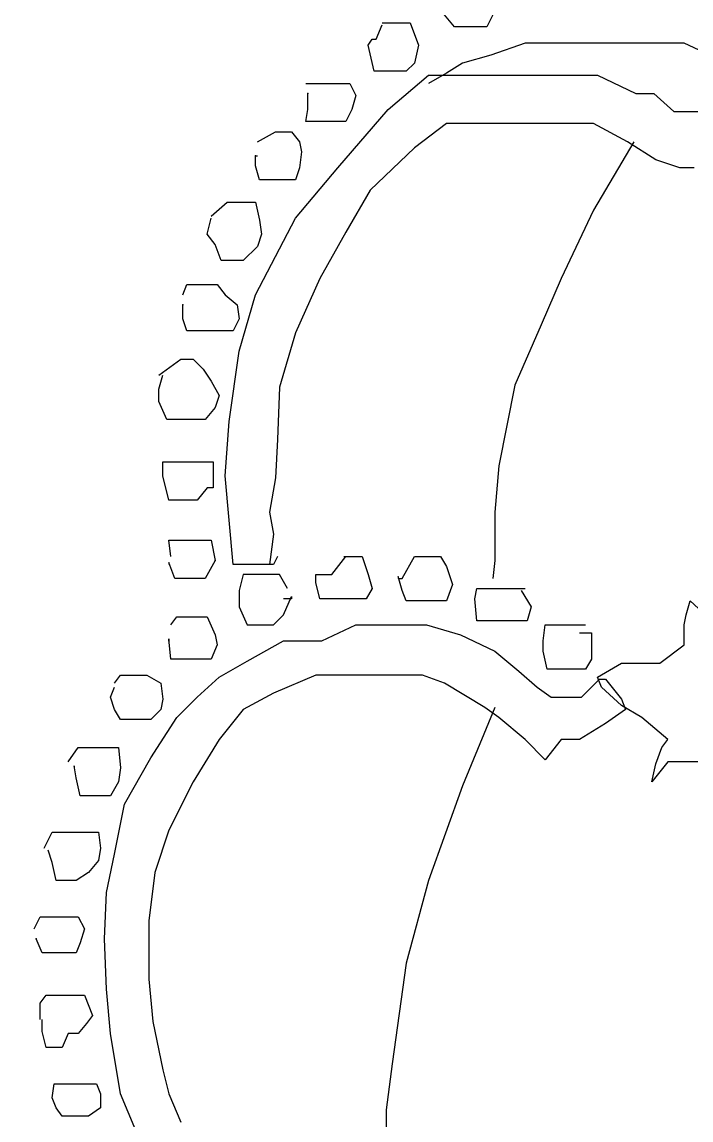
# Model space of a CAD drawing. Extents: x 748454 to 749044, y 4315881 to 4316908.
# Drawn here: x 748477.78 to 748481.1, y 4316742.97 to 4316748.42 of the extents above; entities that cross this region are included whole.
import ezdxf

# ---------------------------------------------------------------- set-up
doc = ezdxf.new("R2010")
doc.units = 0
doc.layers.get('0').update_dxf_attribs({"linetype": 'CONTINUOUS'})

msp = doc.modelspace()

# ---------------------------------------------------------------- linework, layer by layer
at = {"color": 0, "linetype": 'CONTINUOUS'}
for p, q in [((748479.54, 4316748.34), (748479.57, 4316748.41)), ((748479.54, 4316748.34), (748479.57, 4316748.41)), ((748479.57, 4316748.42), (748479.65, 4316748.42)), ((748479.57, 4316748.42), (748479.65, 4316748.42)), ((748479.65, 4316748.42), (748479.71, 4316748.42)), ((748479.65, 4316748.42), (748479.71, 4316748.42)), ((748479.71, 4316748.42), (748479.75, 4316748.31)), ((748479.71, 4316748.42), (748479.75, 4316748.31)), ((748479.93, 4316748.4), (748479.88, 4316748.46)), ((748479.93, 4316748.4), (748479.88, 4316748.46)), ((748480.12, 4316748.46), (748480.09, 4316748.4)), ((748480.12, 4316748.46), (748480.09, 4316748.4)), ((748479.97, 4316748.4), (748479.93, 4316748.4)), ((748479.97, 4316748.4), (748479.93, 4316748.4)), ((748480.04, 4316748.4), (748479.97, 4316748.4)), ((748480.04, 4316748.4), (748479.97, 4316748.4)), ((748480.09, 4316748.4), (748480.04, 4316748.4)), ((748480.09, 4316748.4), (748480.04, 4316748.4)), ((748479.5, 4316748.31), (748479.52, 4316748.34)), ((748479.5, 4316748.31), (748479.52, 4316748.34)), ((748479.53, 4316748.18), (748479.5, 4316748.31)), ((748479.53, 4316748.18), (748479.5, 4316748.31)), ((748479.52, 4316748.34), (748479.54, 4316748.34)), ((748479.52, 4316748.34), (748479.54, 4316748.34)), ((748479.75, 4316748.31), (748479.73, 4316748.22)), ((748479.75, 4316748.31), (748479.73, 4316748.22)), ((748480.28, 4316748.32), (748480.11, 4316748.26)), ((748480.28, 4316748.32), (748480.11, 4316748.26)), ((748480.45, 4316748.32), (748480.28, 4316748.32)), ((748480.45, 4316748.32), (748480.28, 4316748.32)), ((748480.63, 4316748.32), (748480.45, 4316748.32)), ((748480.63, 4316748.32), (748480.45, 4316748.32)), ((748480.76, 4316748.32), (748480.63, 4316748.32)), ((748480.76, 4316748.32), (748480.63, 4316748.32)), ((748480.94, 4316748.32), (748480.76, 4316748.32)), ((748480.94, 4316748.32), (748480.76, 4316748.32)), ((748481.07, 4316748.32), (748480.94, 4316748.32)), ((748481.07, 4316748.32), (748480.94, 4316748.32)), ((748481.22, 4316748.25), (748481.07, 4316748.32)), ((748481.22, 4316748.25), (748481.07, 4316748.32)), ((748480.11, 4316748.26), (748479.97, 4316748.22)), ((748480.11, 4316748.26), (748479.97, 4316748.22)), ((748479.73, 4316748.22), (748479.69, 4316748.18)), ((748479.73, 4316748.22), (748479.69, 4316748.18)), ((748479.97, 4316748.22), (748479.89, 4316748.17)), ((748479.97, 4316748.22), (748479.89, 4316748.17)), ((748479.58, 4316748.18), (748479.53, 4316748.18)), ((748479.58, 4316748.18), (748479.53, 4316748.18)), ((748479.65, 4316748.18), (748479.58, 4316748.18)), ((748479.65, 4316748.18), (748479.58, 4316748.18)), ((748479.6, 4316747.99), (748479.8, 4316748.16)), ((748479.6, 4316747.99), (748479.8, 4316748.16)), ((748479.69, 4316748.18), (748479.65, 4316748.18)), ((748479.69, 4316748.18), (748479.65, 4316748.18)), ((748479.89, 4316748.17), (748479.8, 4316748.12)), ((748479.89, 4316748.17), (748479.8, 4316748.12)), ((748479.8, 4316748.16), (748479.93, 4316748.16)), ((748479.8, 4316748.16), (748479.93, 4316748.16)), ((748479.93, 4316748.16), (748480.08, 4316748.16)), ((748479.93, 4316748.16), (748480.08, 4316748.16)), ((748480.08, 4316748.16), (748480.25, 4316748.16)), ((748480.08, 4316748.16), (748480.25, 4316748.16)), ((748480.25, 4316748.16), (748480.45, 4316748.16)), ((748480.25, 4316748.16), (748480.45, 4316748.16)), ((748480.45, 4316748.16), (748480.64, 4316748.16)), ((748480.45, 4316748.16), (748480.64, 4316748.16)), ((748480.64, 4316748.16), (748480.83, 4316748.07)), ((748480.64, 4316748.16), (748480.83, 4316748.07)), ((748479.19, 4316748.12), (748479.26, 4316748.12)), ((748479.19, 4316748.12), (748479.26, 4316748.12)), ((748479.26, 4316748.12), (748479.34, 4316748.12)), ((748479.26, 4316748.12), (748479.34, 4316748.12)), ((748479.34, 4316748.12), (748479.41, 4316748.12)), ((748479.34, 4316748.12), (748479.41, 4316748.12)), ((748479.41, 4316748.12), (748479.44, 4316748.06)), ((748479.41, 4316748.12), (748479.44, 4316748.06)), ((748479.2, 4316747.99), (748479.2, 4316748.07)), ((748479.2, 4316747.99), (748479.2, 4316748.07)), ((748479.44, 4316748.06), (748479.42, 4316747.99)), ((748479.44, 4316748.06), (748479.42, 4316747.99)), ((748480.83, 4316748.07), (748480.92, 4316748.07)), ((748480.83, 4316748.07), (748480.92, 4316748.07)), ((748480.92, 4316748.07), (748481.02, 4316747.98)), ((748480.92, 4316748.07), (748481.02, 4316747.98)), ((748479.19, 4316747.93), (748479.2, 4316747.99)), ((748479.19, 4316747.93), (748479.2, 4316747.99)), ((748479.35, 4316747.7), (748479.6, 4316747.99)), ((748479.35, 4316747.7), (748479.6, 4316747.99)), ((748479.42, 4316747.99), (748479.39, 4316747.93)), ((748479.42, 4316747.99), (748479.39, 4316747.93)), ((748481.02, 4316747.98), (748481.08, 4316747.98)), ((748481.02, 4316747.98), (748481.08, 4316747.98)), ((748481.08, 4316747.98), (748481.22, 4316747.98)), ((748481.08, 4316747.98), (748481.22, 4316747.98)), ((748479.23, 4316747.93), (748479.19, 4316747.93)), ((748479.23, 4316747.93), (748479.19, 4316747.93)), ((748479.33, 4316747.93), (748479.23, 4316747.93)), ((748479.33, 4316747.93), (748479.23, 4316747.93)), ((748479.39, 4316747.93), (748479.33, 4316747.93)), ((748479.39, 4316747.93), (748479.33, 4316747.93)), ((748479.89, 4316747.92), (748479.73, 4316747.8)), ((748479.89, 4316747.92), (748479.73, 4316747.8)), ((748480.07, 4316747.92), (748479.89, 4316747.92)), ((748480.07, 4316747.92), (748479.89, 4316747.92)), ((748480.26, 4316747.92), (748480.07, 4316747.92)), ((748480.26, 4316747.92), (748480.07, 4316747.92)), ((748480.43, 4316747.92), (748480.26, 4316747.92)), ((748480.43, 4316747.92), (748480.26, 4316747.92)), ((748480.62, 4316747.92), (748480.43, 4316747.92)), ((748480.62, 4316747.92), (748480.43, 4316747.92)), ((748480.79, 4316747.83), (748480.62, 4316747.92)), ((748480.79, 4316747.83), (748480.62, 4316747.92)), ((748478.95, 4316747.83), (748479.04, 4316747.88)), ((748478.95, 4316747.83), (748479.04, 4316747.88)), ((748479.04, 4316747.88), (748479.12, 4316747.88)), ((748479.04, 4316747.88), (748479.12, 4316747.88)), ((748479.12, 4316747.88), (748479.16, 4316747.83)), ((748479.12, 4316747.88), (748479.16, 4316747.83)), ((748479.16, 4316747.83), (748479.17, 4316747.78)), ((748479.16, 4316747.83), (748479.17, 4316747.78)), ((748480.82, 4316747.83), (748480.62, 4316747.49)), ((748480.82, 4316747.83), (748480.62, 4316747.49)), ((748480.93, 4316747.74), (748480.79, 4316747.83)), ((748480.93, 4316747.74), (748480.79, 4316747.83)), ((748478.94, 4316747.71), (748478.94, 4316747.76)), ((748478.94, 4316747.76), (748478.95, 4316747.76)), ((748478.94, 4316747.71), (748478.94, 4316747.76)), ((748478.94, 4316747.76), (748478.95, 4316747.76)), ((748479.17, 4316747.78), (748479.16, 4316747.7)), ((748479.17, 4316747.78), (748479.16, 4316747.7)), ((748479.73, 4316747.8), (748479.51, 4316747.59)), ((748479.73, 4316747.8), (748479.51, 4316747.59)), ((748478.96, 4316747.64), (748478.94, 4316747.71)), ((748478.96, 4316747.64), (748478.94, 4316747.71)), ((748479.14, 4316747.45), (748479.35, 4316747.7)), ((748479.16, 4316747.7), (748479.14, 4316747.64)), ((748479.14, 4316747.45), (748479.35, 4316747.7)), ((748479.16, 4316747.7), (748479.14, 4316747.64)), ((748481.05, 4316747.7), (748480.93, 4316747.74)), ((748481.05, 4316747.7), (748480.93, 4316747.74)), ((748481.12, 4316747.7), (748481.05, 4316747.7)), ((748481.12, 4316747.7), (748481.05, 4316747.7)), ((748478.99, 4316747.64), (748478.96, 4316747.64)), ((748478.99, 4316747.64), (748478.96, 4316747.64)), ((748479.04, 4316747.64), (748478.99, 4316747.64)), ((748479.04, 4316747.64), (748478.99, 4316747.64)), ((748479.08, 4316747.64), (748479.04, 4316747.64)), ((748479.08, 4316747.64), (748479.04, 4316747.64)), ((748479.14, 4316747.64), (748479.08, 4316747.64)), ((748479.14, 4316747.64), (748479.08, 4316747.64)), ((748479.51, 4316747.59), (748479.39, 4316747.38)), ((748479.51, 4316747.59), (748479.39, 4316747.38)), ((748478.72, 4316747.46), (748478.8, 4316747.53)), ((748478.72, 4316747.46), (748478.8, 4316747.53)), ((748478.8, 4316747.53), (748478.88, 4316747.53)), ((748478.8, 4316747.53), (748478.88, 4316747.53)), ((748478.88, 4316747.53), (748478.94, 4316747.53)), ((748478.88, 4316747.53), (748478.94, 4316747.53)), ((748478.94, 4316747.53), (748478.96, 4316747.44)), ((748478.94, 4316747.53), (748478.96, 4316747.44)), ((748480.62, 4316747.49), (748480.46, 4316747.15)), ((748480.62, 4316747.49), (748480.46, 4316747.15)), ((748478.7, 4316747.37), (748478.72, 4316747.45)), ((748478.7, 4316747.37), (748478.72, 4316747.45)), ((748478.94, 4316747.07), (748479.14, 4316747.45)), ((748478.94, 4316747.07), (748479.14, 4316747.45)), ((748478.96, 4316747.44), (748478.97, 4316747.37)), ((748478.96, 4316747.44), (748478.97, 4316747.37)), ((748479.39, 4316747.38), (748479.26, 4316747.15)), ((748479.39, 4316747.38), (748479.26, 4316747.15)), ((748478.74, 4316747.32), (748478.7, 4316747.37)), ((748478.74, 4316747.32), (748478.7, 4316747.37)), ((748478.77, 4316747.24), (748478.74, 4316747.32)), ((748478.77, 4316747.24), (748478.74, 4316747.32)), ((748478.97, 4316747.37), (748478.95, 4316747.31)), ((748478.97, 4316747.37), (748478.95, 4316747.31)), ((748478.95, 4316747.31), (748478.88, 4316747.24)), ((748478.95, 4316747.31), (748478.88, 4316747.24)), ((748478.81, 4316747.24), (748478.77, 4316747.24)), ((748478.81, 4316747.24), (748478.77, 4316747.24)), ((748478.88, 4316747.24), (748478.81, 4316747.24)), ((748478.88, 4316747.24), (748478.81, 4316747.24)), ((748478.58, 4316747.07), (748478.6, 4316747.12)), ((748478.58, 4316747.07), (748478.6, 4316747.12)), ((748478.6, 4316747.12), (748478.69, 4316747.12)), ((748478.6, 4316747.12), (748478.69, 4316747.12)), ((748478.69, 4316747.12), (748478.75, 4316747.12)), ((748478.69, 4316747.12), (748478.75, 4316747.12)), ((748478.75, 4316747.12), (748478.79, 4316747.07)), ((748478.75, 4316747.12), (748478.79, 4316747.07)), ((748479.26, 4316747.15), (748479.14, 4316746.88)), ((748479.26, 4316747.15), (748479.14, 4316746.88)), ((748480.46, 4316747.15), (748480.36, 4316746.92)), ((748480.46, 4316747.15), (748480.36, 4316746.92)), ((748478.79, 4316747.07), (748478.85, 4316747.02)), ((748478.79, 4316747.07), (748478.85, 4316747.02)), ((748478.86, 4316746.79), (748478.94, 4316747.07)), ((748478.86, 4316746.79), (748478.94, 4316747.07)), ((748478.58, 4316746.95), (748478.58, 4316747.02)), ((748478.58, 4316746.95), (748478.58, 4316747.02)), ((748478.85, 4316747.02), (748478.86, 4316746.95)), ((748478.85, 4316747.02), (748478.86, 4316746.95)), ((748478.6, 4316746.89), (748478.58, 4316746.95)), ((748478.6, 4316746.89), (748478.58, 4316746.95)), ((748478.86, 4316746.95), (748478.83, 4316746.89)), ((748478.86, 4316746.95), (748478.83, 4316746.89)), ((748478.63, 4316746.89), (748478.6, 4316746.89)), ((748478.63, 4316746.89), (748478.6, 4316746.89)), ((748478.68, 4316746.89), (748478.63, 4316746.89)), ((748478.68, 4316746.89), (748478.63, 4316746.89)), ((748478.76, 4316746.89), (748478.68, 4316746.89)), ((748478.76, 4316746.89), (748478.68, 4316746.89)), ((748478.83, 4316746.89), (748478.76, 4316746.89)), ((748478.83, 4316746.89), (748478.76, 4316746.89)), ((748480.36, 4316746.92), (748480.23, 4316746.62)), ((748480.36, 4316746.92), (748480.23, 4316746.62)), ((748479.14, 4316746.88), (748479.06, 4316746.61)), ((748479.14, 4316746.88), (748479.06, 4316746.61)), ((748478.81, 4316746.44), (748478.86, 4316746.79)), ((748478.81, 4316746.44), (748478.86, 4316746.79)), ((748478.46, 4316746.67), (748478.57, 4316746.75)), ((748478.46, 4316746.67), (748478.57, 4316746.75)), ((748478.57, 4316746.75), (748478.63, 4316746.75)), ((748478.57, 4316746.75), (748478.63, 4316746.75)), ((748478.63, 4316746.75), (748478.68, 4316746.7)), ((748478.63, 4316746.75), (748478.68, 4316746.7)), ((748478.46, 4316746.6), (748478.48, 4316746.67)), ((748478.46, 4316746.6), (748478.48, 4316746.67)), ((748478.68, 4316746.7), (748478.72, 4316746.64)), ((748478.68, 4316746.7), (748478.72, 4316746.64)), ((748478.72, 4316746.64), (748478.76, 4316746.57)), ((748478.72, 4316746.64), (748478.76, 4316746.57)), ((748479.06, 4316746.61), (748479.05, 4316746.35)), ((748479.06, 4316746.61), (748479.05, 4316746.35)), ((748480.23, 4316746.62), (748480.15, 4316746.22)), ((748480.23, 4316746.62), (748480.15, 4316746.22)), ((748478.46, 4316746.54), (748478.46, 4316746.6)), ((748478.46, 4316746.54), (748478.46, 4316746.6)), ((748478.76, 4316746.57), (748478.74, 4316746.51)), ((748478.76, 4316746.57), (748478.74, 4316746.51)), ((748478.5, 4316746.45), (748478.46, 4316746.54)), ((748478.5, 4316746.45), (748478.46, 4316746.54)), ((748478.74, 4316746.51), (748478.69, 4316746.45)), ((748478.74, 4316746.51), (748478.69, 4316746.45)), ((748478.55, 4316746.45), (748478.5, 4316746.45)), ((748478.55, 4316746.45), (748478.5, 4316746.45)), ((748478.64, 4316746.45), (748478.55, 4316746.45)), ((748478.64, 4316746.45), (748478.55, 4316746.45)), ((748478.69, 4316746.45), (748478.64, 4316746.45)), ((748478.69, 4316746.45), (748478.64, 4316746.45)), ((748478.79, 4316746.17), (748478.81, 4316746.44)), ((748478.79, 4316746.17), (748478.81, 4316746.44)), ((748479.05, 4316746.35), (748479.04, 4316746.16)), ((748479.05, 4316746.35), (748479.04, 4316746.16)), ((748478.48, 4316746.17), (748478.48, 4316746.24)), ((748478.48, 4316746.24), (748478.51, 4316746.24)), ((748478.48, 4316746.17), (748478.48, 4316746.24)), ((748478.48, 4316746.24), (748478.51, 4316746.24)), ((748478.51, 4316746.24), (748478.57, 4316746.24)), ((748478.51, 4316746.24), (748478.57, 4316746.24)), ((748478.57, 4316746.24), (748478.63, 4316746.24)), ((748478.57, 4316746.24), (748478.63, 4316746.24)), ((748478.63, 4316746.24), (748478.68, 4316746.24)), ((748478.63, 4316746.24), (748478.68, 4316746.24)), ((748478.68, 4316746.24), (748478.73, 4316746.24)), ((748478.68, 4316746.24), (748478.73, 4316746.24)), ((748478.73, 4316746.24), (748478.73, 4316746.17)), ((748478.73, 4316746.24), (748478.73, 4316746.17)), ((748480.15, 4316746.22), (748480.13, 4316745.99)), ((748480.15, 4316746.22), (748480.13, 4316745.99)), ((748478.51, 4316746.05), (748478.48, 4316746.17)), ((748478.51, 4316746.05), (748478.48, 4316746.17)), ((748478.73, 4316746.17), (748478.73, 4316746.11)), ((748478.73, 4316746.17), (748478.73, 4316746.11)), ((748478.81, 4316745.95), (748478.79, 4316746.17)), ((748478.81, 4316745.95), (748478.79, 4316746.17)), ((748479.04, 4316746.16), (748479.01, 4316745.99)), ((748479.04, 4316746.16), (748479.01, 4316745.99)), ((748478.7, 4316746.11), (748478.65, 4316746.05)), ((748478.7, 4316746.11), (748478.65, 4316746.05)), ((748478.73, 4316746.11), (748478.7, 4316746.11)), ((748478.73, 4316746.11), (748478.7, 4316746.11)), ((748478.52, 4316746.05), (748478.51, 4316746.05)), ((748478.52, 4316746.05), (748478.51, 4316746.05)), ((748478.55, 4316746.05), (748478.52, 4316746.05)), ((748478.55, 4316746.05), (748478.52, 4316746.05)), ((748478.6, 4316746.05), (748478.55, 4316746.05)), ((748478.6, 4316746.05), (748478.55, 4316746.05)), ((748478.65, 4316746.05), (748478.6, 4316746.05)), ((748478.65, 4316746.05), (748478.6, 4316746.05)), ((748479.01, 4316745.99), (748479.03, 4316745.88)), ((748479.01, 4316745.99), (748479.03, 4316745.88)), ((748480.13, 4316745.99), (748480.13, 4316745.85)), ((748480.13, 4316745.99), (748480.13, 4316745.85)), ((748478.83, 4316745.73), (748478.81, 4316745.95)), ((748478.83, 4316745.73), (748478.81, 4316745.95)), ((748478.52, 4316745.77), (748478.51, 4316745.85)), ((748478.51, 4316745.85), (748478.55, 4316745.85)), ((748478.52, 4316745.77), (748478.51, 4316745.85)), ((748478.51, 4316745.85), (748478.55, 4316745.85)), ((748478.55, 4316745.85), (748478.6, 4316745.85)), ((748478.55, 4316745.85), (748478.6, 4316745.85)), ((748478.6, 4316745.85), (748478.67, 4316745.85)), ((748478.6, 4316745.85), (748478.67, 4316745.85)), ((748478.67, 4316745.85), (748478.72, 4316745.85)), ((748478.67, 4316745.85), (748478.72, 4316745.85)), ((748478.72, 4316745.85), (748478.74, 4316745.75)), ((748478.72, 4316745.85), (748478.74, 4316745.75)), ((748479.03, 4316745.88), (748479.01, 4316745.73)), ((748479.03, 4316745.88), (748479.01, 4316745.73)), ((748480.13, 4316745.85), (748480.13, 4316745.75)), ((748480.13, 4316745.85), (748480.13, 4316745.75)), ((748478.54, 4316745.66), (748478.51, 4316745.74)), ((748478.51, 4316745.74), (748478.51, 4316745.73)), ((748478.54, 4316745.66), (748478.51, 4316745.74)), ((748478.51, 4316745.74), (748478.51, 4316745.73)), ((748478.74, 4316745.75), (748478.69, 4316745.66)), ((748478.74, 4316745.75), (748478.69, 4316745.66)), ((748479.05, 4316745.77), (748479.03, 4316745.73)), ((748479.05, 4316745.77), (748479.03, 4316745.73)), ((748479.32, 4316745.68), (748479.39, 4316745.77)), ((748479.32, 4316745.68), (748479.39, 4316745.77)), ((748479.38, 4316745.77), (748479.47, 4316745.77)), ((748479.38, 4316745.77), (748479.47, 4316745.77)), ((748479.47, 4316745.77), (748479.5, 4316745.68)), ((748479.47, 4316745.77), (748479.5, 4316745.68)), ((748479.67, 4316745.66), (748479.73, 4316745.77)), ((748479.67, 4316745.66), (748479.73, 4316745.77)), ((748479.73, 4316745.77), (748479.79, 4316745.77)), ((748479.73, 4316745.77), (748479.79, 4316745.77)), ((748479.78, 4316745.77), (748479.86, 4316745.77)), ((748479.78, 4316745.77), (748479.86, 4316745.77)), ((748479.86, 4316745.77), (748479.89, 4316745.72)), ((748479.86, 4316745.77), (748479.89, 4316745.72)), ((748480.13, 4316745.75), (748480.12, 4316745.66)), ((748480.13, 4316745.75), (748480.12, 4316745.66)), ((748478.85, 4316745.73), (748478.83, 4316745.73)), ((748478.85, 4316745.73), (748478.83, 4316745.73)), ((748478.88, 4316745.73), (748478.85, 4316745.73)), ((748478.88, 4316745.73), (748478.85, 4316745.73)), ((748478.88, 4316745.68), (748478.86, 4316745.6)), ((748478.88, 4316745.68), (748478.86, 4316745.6)), ((748478.97, 4316745.73), (748478.88, 4316745.73)), ((748478.97, 4316745.73), (748478.88, 4316745.73)), ((748478.96, 4316745.68), (748478.88, 4316745.68)), ((748478.96, 4316745.68), (748478.88, 4316745.68)), ((748479.06, 4316745.68), (748478.96, 4316745.68)), ((748479.06, 4316745.68), (748478.96, 4316745.68)), ((748479.03, 4316745.73), (748478.97, 4316745.73)), ((748479.03, 4316745.73), (748478.97, 4316745.73)), ((748479.1, 4316745.61), (748479.06, 4316745.68)), ((748479.1, 4316745.61), (748479.06, 4316745.68)), ((748479.24, 4316745.64), (748479.24, 4316745.68)), ((748479.24, 4316745.68), (748479.26, 4316745.68)), ((748479.24, 4316745.64), (748479.24, 4316745.68)), ((748479.24, 4316745.68), (748479.26, 4316745.68)), ((748479.26, 4316745.68), (748479.32, 4316745.68)), ((748479.26, 4316745.68), (748479.32, 4316745.68)), ((748479.5, 4316745.68), (748479.52, 4316745.61)), ((748479.5, 4316745.68), (748479.52, 4316745.61)), ((748479.89, 4316745.72), (748479.92, 4316745.63)), ((748479.89, 4316745.72), (748479.92, 4316745.63)), ((748478.58, 4316745.66), (748478.54, 4316745.66)), ((748478.58, 4316745.66), (748478.54, 4316745.66)), ((748478.65, 4316745.66), (748478.58, 4316745.66)), ((748478.65, 4316745.66), (748478.58, 4316745.66)), ((748478.69, 4316745.66), (748478.65, 4316745.66)), ((748478.69, 4316745.66), (748478.65, 4316745.66)), ((748479.26, 4316745.56), (748479.24, 4316745.64)), ((748479.26, 4316745.56), (748479.24, 4316745.64)), ((748479.67, 4316745.6), (748479.65, 4316745.67)), ((748479.65, 4316745.67), (748479.65, 4316745.66)), ((748479.67, 4316745.6), (748479.65, 4316745.67)), ((748479.65, 4316745.67), (748479.65, 4316745.66)), ((748479.65, 4316745.66), (748479.67, 4316745.66)), ((748479.65, 4316745.66), (748479.67, 4316745.66)), ((748479.92, 4316745.63), (748479.89, 4316745.55)), ((748479.92, 4316745.63), (748479.89, 4316745.55)), ((748478.86, 4316745.6), (748478.86, 4316745.52)), ((748478.86, 4316745.6), (748478.86, 4316745.52)), ((748479.52, 4316745.61), (748479.49, 4316745.56)), ((748479.52, 4316745.61), (748479.49, 4316745.56)), ((748479.69, 4316745.55), (748479.67, 4316745.6)), ((748479.69, 4316745.55), (748479.67, 4316745.6)), ((748480.03, 4316745.56), (748480.04, 4316745.61)), ((748480.03, 4316745.56), (748480.04, 4316745.61)), ((748480.04, 4316745.61), (748480.09, 4316745.61)), ((748480.04, 4316745.61), (748480.09, 4316745.61)), ((748480.09, 4316745.61), (748480.14, 4316745.61)), ((748480.09, 4316745.61), (748480.14, 4316745.61)), ((748480.14, 4316745.61), (748480.18, 4316745.61)), ((748480.14, 4316745.61), (748480.18, 4316745.61)), ((748480.18, 4316745.61), (748480.2, 4316745.61)), ((748480.18, 4316745.61), (748480.2, 4316745.61)), ((748480.2, 4316745.61), (748480.28, 4316745.61)), ((748480.2, 4316745.61), (748480.28, 4316745.61)), ((748480.26, 4316745.6), (748480.31, 4316745.52)), ((748480.26, 4316745.6), (748480.31, 4316745.52)), ((748478.86, 4316745.52), (748478.9, 4316745.43)), ((748478.86, 4316745.52), (748478.9, 4316745.43)), ((748479.08, 4316745.48), (748479.12, 4316745.57)), ((748479.08, 4316745.48), (748479.12, 4316745.57)), ((748479.12, 4316745.56), (748479.08, 4316745.56)), ((748479.12, 4316745.56), (748479.08, 4316745.56)), ((748479.12, 4316745.57), (748479.12, 4316745.56)), ((748479.12, 4316745.57), (748479.12, 4316745.56)), ((748479.32, 4316745.56), (748479.26, 4316745.56)), ((748479.32, 4316745.56), (748479.26, 4316745.56)), ((748479.38, 4316745.56), (748479.32, 4316745.56)), ((748479.38, 4316745.56), (748479.32, 4316745.56)), ((748479.44, 4316745.56), (748479.38, 4316745.56)), ((748479.44, 4316745.56), (748479.38, 4316745.56)), ((748479.49, 4316745.56), (748479.44, 4316745.56)), ((748479.49, 4316745.56), (748479.44, 4316745.56)), ((748479.75, 4316745.55), (748479.69, 4316745.55)), ((748479.75, 4316745.55), (748479.69, 4316745.55)), ((748479.82, 4316745.55), (748479.75, 4316745.55)), ((748479.82, 4316745.55), (748479.75, 4316745.55)), ((748479.89, 4316745.55), (748479.82, 4316745.55)), ((748479.89, 4316745.55), (748479.82, 4316745.55)), ((748480.04, 4316745.45), (748480.03, 4316745.56)), ((748480.04, 4316745.45), (748480.03, 4316745.56)), ((748480.31, 4316745.52), (748480.29, 4316745.45)), ((748480.31, 4316745.52), (748480.29, 4316745.45)), ((748481.08, 4316745.48), (748481.1, 4316745.55)), ((748481.08, 4316745.48), (748481.1, 4316745.55)), ((748481.1, 4316745.55), (748481.23, 4316745.43)), ((748481.1, 4316745.55), (748481.23, 4316745.43)), ((748478.52, 4316745.43), (748478.55, 4316745.47)), ((748478.52, 4316745.43), (748478.55, 4316745.47)), ((748478.55, 4316745.47), (748478.63, 4316745.47)), ((748478.55, 4316745.47), (748478.63, 4316745.47)), ((748478.63, 4316745.47), (748478.65, 4316745.47)), ((748478.63, 4316745.47), (748478.65, 4316745.47)), ((748478.65, 4316745.47), (748478.7, 4316745.47)), ((748478.65, 4316745.47), (748478.7, 4316745.47)), ((748478.7, 4316745.47), (748478.74, 4316745.38)), ((748478.7, 4316745.47), (748478.74, 4316745.38)), ((748479.03, 4316745.43), (748479.08, 4316745.48)), ((748479.03, 4316745.43), (748479.08, 4316745.48)), ((748481.07, 4316745.43), (748481.08, 4316745.48)), ((748481.07, 4316745.43), (748481.08, 4316745.48)), ((748478.9, 4316745.43), (748478.95, 4316745.43)), ((748478.9, 4316745.43), (748478.95, 4316745.43)), ((748478.95, 4316745.43), (748479.03, 4316745.43)), ((748478.95, 4316745.43), (748479.03, 4316745.43)), ((748479.27, 4316745.35), (748479.44, 4316745.43)), ((748479.27, 4316745.35), (748479.44, 4316745.43)), ((748479.44, 4316745.43), (748479.64, 4316745.43)), ((748479.44, 4316745.43), (748479.64, 4316745.43)), ((748479.64, 4316745.43), (748479.79, 4316745.43)), ((748479.64, 4316745.43), (748479.79, 4316745.43)), ((748479.79, 4316745.43), (748479.96, 4316745.38)), ((748479.79, 4316745.43), (748479.96, 4316745.38)), ((748480.07, 4316745.45), (748480.04, 4316745.45)), ((748480.07, 4316745.45), (748480.04, 4316745.45)), ((748480.13, 4316745.45), (748480.07, 4316745.45)), ((748480.13, 4316745.45), (748480.07, 4316745.45)), ((748480.2, 4316745.45), (748480.13, 4316745.45)), ((748480.2, 4316745.45), (748480.13, 4316745.45)), ((748480.26, 4316745.45), (748480.2, 4316745.45)), ((748480.26, 4316745.45), (748480.2, 4316745.45)), ((748480.29, 4316745.45), (748480.26, 4316745.45)), ((748480.29, 4316745.45), (748480.26, 4316745.45)), ((748480.37, 4316745.35), (748480.38, 4316745.43)), ((748480.37, 4316745.35), (748480.38, 4316745.43)), ((748480.38, 4316745.43), (748480.43, 4316745.43)), ((748480.38, 4316745.43), (748480.43, 4316745.43)), ((748480.43, 4316745.43), (748480.48, 4316745.43)), ((748480.43, 4316745.43), (748480.48, 4316745.43)), ((748480.48, 4316745.43), (748480.58, 4316745.43)), ((748480.48, 4316745.43), (748480.58, 4316745.43)), ((748481.07, 4316745.33), (748481.07, 4316745.43)), ((748481.07, 4316745.33), (748481.07, 4316745.43)), ((748478.52, 4316745.26), (748478.51, 4316745.36)), ((748478.51, 4316745.36), (748478.51, 4316745.35)), ((748478.52, 4316745.26), (748478.51, 4316745.36)), ((748478.51, 4316745.36), (748478.51, 4316745.35)), ((748478.74, 4316745.38), (748478.75, 4316745.33)), ((748478.74, 4316745.38), (748478.75, 4316745.33)), ((748479.96, 4316745.38), (748480.13, 4316745.3)), ((748479.96, 4316745.38), (748480.13, 4316745.3)), ((748480.55, 4316745.39), (748480.61, 4316745.39)), ((748480.55, 4316745.39), (748480.61, 4316745.39)), ((748480.61, 4316745.39), (748480.61, 4316745.26)), ((748480.61, 4316745.39), (748480.61, 4316745.26)), ((748478.75, 4316745.33), (748478.72, 4316745.26)), ((748478.75, 4316745.33), (748478.72, 4316745.26)), ((748478.9, 4316745.25), (748479.08, 4316745.35)), ((748478.9, 4316745.25), (748479.08, 4316745.35)), ((748479.08, 4316745.35), (748479.27, 4316745.35)), ((748479.08, 4316745.35), (748479.27, 4316745.35)), ((748480.13, 4316745.3), (748480.25, 4316745.2)), ((748480.13, 4316745.3), (748480.25, 4316745.2)), ((748480.37, 4316745.3), (748480.37, 4316745.35)), ((748480.37, 4316745.3), (748480.37, 4316745.35)), ((748480.39, 4316745.21), (748480.37, 4316745.3)), ((748480.39, 4316745.21), (748480.37, 4316745.3)), ((748480.95, 4316745.24), (748481.07, 4316745.33)), ((748480.95, 4316745.24), (748481.07, 4316745.33)), ((748478.55, 4316745.26), (748478.52, 4316745.26)), ((748478.55, 4316745.26), (748478.52, 4316745.26)), ((748478.6, 4316745.26), (748478.55, 4316745.26)), ((748478.6, 4316745.26), (748478.55, 4316745.26)), ((748478.65, 4316745.26), (748478.6, 4316745.26)), ((748478.65, 4316745.26), (748478.6, 4316745.26)), ((748478.72, 4316745.26), (748478.65, 4316745.26)), ((748478.72, 4316745.26), (748478.65, 4316745.26)), ((748478.76, 4316745.17), (748478.9, 4316745.25)), ((748478.76, 4316745.17), (748478.9, 4316745.25)), ((748480.61, 4316745.26), (748480.58, 4316745.21)), ((748480.61, 4316745.26), (748480.58, 4316745.21)), ((748480.25, 4316745.2), (748480.34, 4316745.12)), ((748480.25, 4316745.2), (748480.34, 4316745.12)), ((748480.45, 4316745.21), (748480.39, 4316745.21)), ((748480.45, 4316745.21), (748480.39, 4316745.21)), ((748480.51, 4316745.21), (748480.45, 4316745.21)), ((748480.51, 4316745.21), (748480.45, 4316745.21)), ((748480.58, 4316745.21), (748480.51, 4316745.21)), ((748480.58, 4316745.21), (748480.51, 4316745.21)), ((748480.64, 4316745.17), (748480.76, 4316745.24)), ((748480.64, 4316745.17), (748480.76, 4316745.24)), ((748480.76, 4316745.24), (748480.87, 4316745.24)), ((748480.76, 4316745.24), (748480.87, 4316745.24)), ((748480.87, 4316745.24), (748480.95, 4316745.24)), ((748480.87, 4316745.24), (748480.95, 4316745.24)), ((748478.24, 4316745.14), (748478.27, 4316745.18)), ((748478.24, 4316745.14), (748478.27, 4316745.18)), ((748478.27, 4316745.18), (748478.33, 4316745.18)), ((748478.27, 4316745.18), (748478.33, 4316745.18)), ((748478.33, 4316745.18), (748478.4, 4316745.18)), ((748478.33, 4316745.18), (748478.4, 4316745.18)), ((748478.4, 4316745.18), (748478.47, 4316745.14)), ((748478.4, 4316745.18), (748478.47, 4316745.14)), ((748478.47, 4316745.14), (748478.48, 4316745.06)), ((748478.47, 4316745.14), (748478.48, 4316745.06)), ((748478.65, 4316745.07), (748478.76, 4316745.17)), ((748478.65, 4316745.07), (748478.76, 4316745.17)), ((748479.24, 4316745.18), (748479.03, 4316745.09)), ((748479.24, 4316745.18), (748479.03, 4316745.09)), ((748479.41, 4316745.18), (748479.24, 4316745.18)), ((748479.41, 4316745.18), (748479.24, 4316745.18)), ((748479.58, 4316745.18), (748479.41, 4316745.18)), ((748479.58, 4316745.18), (748479.41, 4316745.18)), ((748479.77, 4316745.18), (748479.58, 4316745.18)), ((748479.77, 4316745.18), (748479.58, 4316745.18)), ((748479.88, 4316745.14), (748479.77, 4316745.18)), ((748479.88, 4316745.14), (748479.77, 4316745.18)), ((748480.08, 4316745.02), (748479.88, 4316745.14)), ((748480.08, 4316745.02), (748479.88, 4316745.14)), ((748480.56, 4316745.07), (748480.65, 4316745.16)), ((748480.56, 4316745.07), (748480.65, 4316745.16)), ((748480.66, 4316745.12), (748480.64, 4316745.17)), ((748480.66, 4316745.12), (748480.64, 4316745.17)), ((748480.65, 4316745.16), (748480.68, 4316745.16)), ((748480.65, 4316745.16), (748480.68, 4316745.16)), ((748480.68, 4316745.16), (748480.76, 4316745.06)), ((748480.68, 4316745.16), (748480.76, 4316745.06)), ((748478.22, 4316745.07), (748478.24, 4316745.12)), ((748478.22, 4316745.07), (748478.24, 4316745.12)), ((748479.03, 4316745.09), (748478.88, 4316745.01)), ((748479.03, 4316745.09), (748478.88, 4316745.01)), ((748480.34, 4316745.12), (748480.41, 4316745.07)), ((748480.34, 4316745.12), (748480.41, 4316745.07)), ((748480.76, 4316745.03), (748480.66, 4316745.12)), ((748480.76, 4316745.03), (748480.66, 4316745.12)), ((748478.24, 4316745.01), (748478.22, 4316745.07)), ((748478.24, 4316745.01), (748478.22, 4316745.07)), ((748478.48, 4316745.06), (748478.47, 4316745.01)), ((748478.48, 4316745.06), (748478.47, 4316745.01)), ((748478.55, 4316744.97), (748478.65, 4316745.07)), ((748478.55, 4316744.97), (748478.65, 4316745.07)), ((748480.41, 4316745.07), (748480.49, 4316745.07)), ((748480.41, 4316745.07), (748480.49, 4316745.07)), ((748480.49, 4316745.07), (748480.56, 4316745.07)), ((748480.49, 4316745.07), (748480.56, 4316745.07)), ((748480.76, 4316745.06), (748480.78, 4316745.01)), ((748480.76, 4316745.06), (748480.78, 4316745.01)), ((748480.86, 4316744.97), (748480.76, 4316745.03)), ((748480.86, 4316744.97), (748480.76, 4316745.03)), ((748478.27, 4316744.96), (748478.24, 4316745.01)), ((748478.27, 4316744.96), (748478.24, 4316745.01)), ((748478.47, 4316745.01), (748478.42, 4316744.96)), ((748478.47, 4316745.01), (748478.42, 4316744.96)), ((748478.88, 4316745.01), (748478.76, 4316744.86)), ((748478.88, 4316745.01), (748478.76, 4316744.86)), ((748480.13, 4316745.02), (748479.97, 4316744.63)), ((748480.13, 4316745.02), (748479.97, 4316744.63)), ((748480.15, 4316744.97), (748480.08, 4316745.02)), ((748480.15, 4316744.97), (748480.08, 4316745.02)), ((748480.78, 4316745.01), (748480.68, 4316744.94)), ((748480.78, 4316745.01), (748480.68, 4316744.94)), ((748478.34, 4316744.96), (748478.27, 4316744.96)), ((748478.34, 4316744.96), (748478.27, 4316744.96)), ((748478.42, 4316744.96), (748478.34, 4316744.96)), ((748478.42, 4316744.96), (748478.34, 4316744.96)), ((748478.42, 4316744.77), (748478.55, 4316744.97)), ((748478.42, 4316744.77), (748478.55, 4316744.97)), ((748480.28, 4316744.86), (748480.15, 4316744.97)), ((748480.28, 4316744.86), (748480.15, 4316744.97)), ((748480.68, 4316744.94), (748480.55, 4316744.86)), ((748480.68, 4316744.94), (748480.55, 4316744.86)), ((748480.99, 4316744.86), (748480.86, 4316744.97)), ((748480.99, 4316744.86), (748480.86, 4316744.97)), ((748478.01, 4316744.75), (748478.06, 4316744.82)), ((748478.01, 4316744.75), (748478.06, 4316744.82)), ((748478.06, 4316744.82), (748478.15, 4316744.82)), ((748478.06, 4316744.82), (748478.15, 4316744.82)), ((748478.15, 4316744.82), (748478.19, 4316744.82)), ((748478.15, 4316744.82), (748478.19, 4316744.82)), ((748478.19, 4316744.82), (748478.26, 4316744.82)), ((748478.19, 4316744.82), (748478.26, 4316744.82)), ((748478.26, 4316744.82), (748478.27, 4316744.72)), ((748478.26, 4316744.82), (748478.27, 4316744.72)), ((748478.76, 4316744.86), (748478.63, 4316744.65)), ((748478.76, 4316744.86), (748478.63, 4316744.65)), ((748480.38, 4316744.76), (748480.28, 4316744.86)), ((748480.38, 4316744.76), (748480.28, 4316744.86)), ((748480.46, 4316744.86), (748480.38, 4316744.76)), ((748480.46, 4316744.86), (748480.38, 4316744.76)), ((748480.55, 4316744.86), (748480.46, 4316744.86)), ((748480.55, 4316744.86), (748480.46, 4316744.86)), ((748480.93, 4316744.74), (748480.96, 4316744.82)), ((748480.93, 4316744.74), (748480.96, 4316744.82)), ((748480.96, 4316744.82), (748480.99, 4316744.86)), ((748480.96, 4316744.82), (748480.99, 4316744.86)), ((748478.29, 4316744.54), (748478.42, 4316744.77)), ((748478.29, 4316744.54), (748478.42, 4316744.77)), ((748478.05, 4316744.67), (748478.04, 4316744.73)), ((748478.04, 4316744.73), (748478.04, 4316744.72)), ((748478.05, 4316744.67), (748478.04, 4316744.73)), ((748478.04, 4316744.73), (748478.04, 4316744.72)), ((748478.27, 4316744.72), (748478.26, 4316744.65)), ((748478.27, 4316744.72), (748478.26, 4316744.65)), ((748480.99, 4316744.75), (748480.91, 4316744.65)), ((748480.99, 4316744.75), (748480.91, 4316744.65)), ((748480.91, 4316744.65), (748480.93, 4316744.74)), ((748480.91, 4316744.65), (748480.93, 4316744.74)), ((748481.07, 4316744.75), (748480.99, 4316744.75)), ((748481.07, 4316744.75), (748480.99, 4316744.75)), ((748481.3, 4316744.75), (748481.07, 4316744.75)), ((748481.3, 4316744.75), (748481.07, 4316744.75)), ((748478.07, 4316744.58), (748478.05, 4316744.67)), ((748478.07, 4316744.58), (748478.05, 4316744.67)), ((748478.26, 4316744.65), (748478.22, 4316744.58)), ((748478.26, 4316744.65), (748478.22, 4316744.58)), ((748478.63, 4316744.65), (748478.51, 4316744.41)), ((748478.63, 4316744.65), (748478.51, 4316744.41)), ((748479.97, 4316744.63), (748479.8, 4316744.16)), ((748479.97, 4316744.63), (748479.8, 4316744.16)), ((748478.15, 4316744.58), (748478.07, 4316744.58)), ((748478.15, 4316744.58), (748478.07, 4316744.58)), ((748478.22, 4316744.58), (748478.15, 4316744.58)), ((748478.22, 4316744.58), (748478.15, 4316744.58)), ((748478.24, 4316744.29), (748478.29, 4316744.54)), ((748478.24, 4316744.29), (748478.29, 4316744.54)), ((748477.89, 4316744.32), (748477.93, 4316744.4)), ((748477.89, 4316744.32), (748477.93, 4316744.4)), ((748477.93, 4316744.4), (748477.98, 4316744.4)), ((748477.93, 4316744.4), (748477.98, 4316744.4)), ((748477.98, 4316744.4), (748478.05, 4316744.4)), ((748477.98, 4316744.4), (748478.05, 4316744.4)), ((748478.05, 4316744.4), (748478.13, 4316744.4)), ((748478.05, 4316744.4), (748478.13, 4316744.4)), ((748478.13, 4316744.4), (748478.16, 4316744.4)), ((748478.13, 4316744.4), (748478.16, 4316744.4)), ((748478.16, 4316744.4), (748478.17, 4316744.32)), ((748478.16, 4316744.4), (748478.17, 4316744.32)), ((748478.51, 4316744.41), (748478.44, 4316744.2)), ((748478.51, 4316744.41), (748478.44, 4316744.2)), ((748478.17, 4316744.32), (748478.16, 4316744.26)), ((748478.17, 4316744.32), (748478.16, 4316744.26)), ((748477.93, 4316744.25), (748477.91, 4316744.31)), ((748477.93, 4316744.25), (748477.91, 4316744.31)), ((748478.2, 4316744.1), (748478.24, 4316744.29)), ((748478.2, 4316744.1), (748478.24, 4316744.29)), ((748477.95, 4316744.16), (748477.93, 4316744.25)), ((748477.95, 4316744.16), (748477.93, 4316744.25)), ((748478.16, 4316744.26), (748478.11, 4316744.2)), ((748478.16, 4316744.26), (748478.11, 4316744.2)), ((748477.98, 4316744.16), (748477.95, 4316744.16)), ((748477.98, 4316744.16), (748477.95, 4316744.16)), ((748478.05, 4316744.16), (748477.98, 4316744.16)), ((748478.05, 4316744.16), (748477.98, 4316744.16)), ((748478.11, 4316744.2), (748478.05, 4316744.16)), ((748478.11, 4316744.2), (748478.05, 4316744.16)), ((748478.44, 4316744.2), (748478.41, 4316743.96)), ((748478.44, 4316744.2), (748478.41, 4316743.96)), ((748479.8, 4316744.16), (748479.69, 4316743.75)), ((748479.8, 4316744.16), (748479.69, 4316743.75)), ((748478.19, 4316743.87), (748478.2, 4316744.1)), ((748478.19, 4316743.87), (748478.2, 4316744.1)), ((748477.84, 4316743.92), (748477.87, 4316743.98)), ((748477.84, 4316743.92), (748477.87, 4316743.98)), ((748477.87, 4316743.98), (748477.88, 4316743.98)), ((748477.87, 4316743.98), (748477.88, 4316743.98)), ((748477.88, 4316743.98), (748477.95, 4316743.98)), ((748477.88, 4316743.98), (748477.95, 4316743.98)), ((748477.95, 4316743.98), (748478.01, 4316743.98)), ((748477.95, 4316743.98), (748478.01, 4316743.98)), ((748478.01, 4316743.98), (748478.06, 4316743.98)), ((748478.01, 4316743.98), (748478.06, 4316743.98)), ((748478.06, 4316743.98), (748478.09, 4316743.92)), ((748478.06, 4316743.98), (748478.09, 4316743.92)), ((748478.41, 4316743.96), (748478.41, 4316743.67)), ((748478.41, 4316743.96), (748478.41, 4316743.67)), ((748478.09, 4316743.92), (748478.07, 4316743.85)), ((748478.09, 4316743.92), (748478.07, 4316743.85)), ((748477.88, 4316743.8), (748477.85, 4316743.87)), ((748477.88, 4316743.8), (748477.85, 4316743.87)), ((748478.07, 4316743.85), (748478.05, 4316743.8)), ((748478.07, 4316743.85), (748478.05, 4316743.8)), ((748478.2, 4316743.62), (748478.19, 4316743.87)), ((748478.2, 4316743.62), (748478.19, 4316743.87)), ((748477.93, 4316743.8), (748477.88, 4316743.8)), ((748477.93, 4316743.8), (748477.88, 4316743.8)), ((748477.98, 4316743.8), (748477.93, 4316743.8)), ((748477.98, 4316743.8), (748477.93, 4316743.8)), ((748478.05, 4316743.8), (748477.98, 4316743.8)), ((748478.05, 4316743.8), (748477.98, 4316743.8)), ((748479.69, 4316743.75), (748479.62, 4316743.25)), ((748479.69, 4316743.75), (748479.62, 4316743.25)), ((748478.41, 4316743.67), (748478.43, 4316743.46)), ((748478.41, 4316743.67), (748478.43, 4316743.46)), ((748478.22, 4316743.4), (748478.2, 4316743.62)), ((748478.22, 4316743.4), (748478.2, 4316743.62)), ((748477.87, 4316743.55), (748477.9, 4316743.59)), ((748477.87, 4316743.55), (748477.9, 4316743.59)), ((748477.9, 4316743.59), (748477.98, 4316743.59)), ((748477.9, 4316743.59), (748477.98, 4316743.59)), ((748477.98, 4316743.59), (748478.05, 4316743.59)), ((748477.98, 4316743.59), (748478.05, 4316743.59)), ((748478.05, 4316743.59), (748478.09, 4316743.59)), ((748478.05, 4316743.59), (748478.09, 4316743.59)), ((748478.09, 4316743.59), (748478.13, 4316743.49)), ((748478.09, 4316743.59), (748478.13, 4316743.49)), ((748477.87, 4316743.47), (748477.87, 4316743.55)), ((748477.87, 4316743.47), (748477.87, 4316743.55)), ((748477.88, 4316743.41), (748477.88, 4316743.47)), ((748477.88, 4316743.41), (748477.88, 4316743.47)), ((748478.1, 4316743.45), (748478.06, 4316743.4)), ((748478.1, 4316743.45), (748478.06, 4316743.4)), ((748478.13, 4316743.49), (748478.1, 4316743.45)), ((748478.13, 4316743.49), (748478.1, 4316743.45)), ((748478.43, 4316743.46), (748478.48, 4316743.22)), ((748478.43, 4316743.46), (748478.48, 4316743.22)), ((748477.9, 4316743.33), (748477.88, 4316743.41)), ((748477.9, 4316743.33), (748477.88, 4316743.41)), ((748478.01, 4316743.4), (748477.98, 4316743.33)), ((748478.01, 4316743.4), (748477.98, 4316743.33)), ((748478.06, 4316743.4), (748478.01, 4316743.4)), ((748478.06, 4316743.4), (748478.01, 4316743.4)), ((748478.27, 4316743.1), (748478.22, 4316743.4)), ((748478.27, 4316743.1), (748478.22, 4316743.4)), ((748477.98, 4316743.33), (748477.9, 4316743.33)), ((748477.98, 4316743.33), (748477.9, 4316743.33)), ((748479.62, 4316743.25), (748479.59, 4316743.02)), ((748479.62, 4316743.25), (748479.59, 4316743.02)), ((748478.48, 4316743.22), (748478.51, 4316743.1)), ((748478.48, 4316743.22), (748478.51, 4316743.1)), ((748477.93, 4316743.08), (748477.94, 4316743.15)), ((748477.93, 4316743.08), (748477.94, 4316743.15)), ((748477.94, 4316743.15), (748477.98, 4316743.15)), ((748477.94, 4316743.15), (748477.98, 4316743.15)), ((748477.98, 4316743.15), (748478.04, 4316743.15)), ((748477.98, 4316743.15), (748478.04, 4316743.15)), ((748478.04, 4316743.15), (748478.09, 4316743.15)), ((748478.04, 4316743.15), (748478.09, 4316743.15)), ((748478.09, 4316743.15), (748478.15, 4316743.15)), ((748478.09, 4316743.15), (748478.15, 4316743.15)), ((748478.15, 4316743.15), (748478.17, 4316743.1)), ((748478.15, 4316743.15), (748478.17, 4316743.1)), ((748477.95, 4316743.03), (748477.93, 4316743.08)), ((748477.95, 4316743.03), (748477.93, 4316743.08)), ((748478.17, 4316743.1), (748478.17, 4316743.03)), ((748478.17, 4316743.1), (748478.17, 4316743.03)), ((748478.4, 4316742.79), (748478.27, 4316743.1)), ((748478.4, 4316742.79), (748478.27, 4316743.1)), ((748478.51, 4316743.1), (748478.57, 4316742.96)), ((748478.51, 4316743.1), (748478.57, 4316742.96)), ((748477.98, 4316742.99), (748477.95, 4316743.03)), ((748477.98, 4316742.99), (748477.95, 4316743.03)), ((748478.17, 4316743.03), (748478.11, 4316742.99)), ((748478.17, 4316743.03), (748478.11, 4316742.99)), ((748479.59, 4316743.02), (748479.59, 4316742.87)), ((748479.59, 4316743.02), (748479.59, 4316742.87)), ((748478.05, 4316742.99), (748477.98, 4316742.99)), ((748478.05, 4316742.99), (748477.98, 4316742.99)), ((748478.11, 4316742.99), (748478.05, 4316742.99)), ((748478.11, 4316742.99), (748478.05, 4316742.99))]:
    msp.add_line(p, q, dxfattribs=at)
for p in [(748479.2, 4316748.07), (748479.2, 4316748.07), (748478.94, 4316747.76), (748478.94, 4316747.76), (748478.7, 4316747.37), (748478.7, 4316747.37), (748478.58, 4316747.02), (748478.58, 4316747.02), (748478.74, 4316745.75), (748478.74, 4316745.75), (748478.51, 4316745.35), (748478.51, 4316745.35), (748477.85, 4316743.87), (748477.85, 4316743.87)]:
    msp.add_point(p, dxfattribs=at)

# ---------------------------------------------------------------- meshes
mesh = msp.add_polyface(dxfattribs=at)
corners = [(748454.5, 4315881), (748454.5, 4315881), (748454.5, 4316071.9618), (748762.5, 4315881), (748454.5, 4316246.4935), (749044, 4315881), (748454.5, 4316907.5), (749044, 4316542.0065), (749044, 4316907.5)]
mesh.append_faces([[corners[k] for k in face] for face in [(0, 1, 3, 2), (2, 3, 5, 4), (4, 5, 7, 6), (6, 7, 8, 8)]], dxfattribs={"vtx0": -1, "vtx2": -1, "color": 0})
mesh = msp.add_polyface(dxfattribs=at)
corners = [(748464.5, 4316721), (748464.5, 4316721), (748464.5, 4316895.2713), (748745.58, 4316721), (748464.5, 4316901.5), (748745.58, 4316727.2287), (748745.58, 4316901.5)]
mesh.append_faces([[corners[k] for k in face] for face in [(0, 1, 3, 2), (2, 3, 5, 4), (4, 5, 6, 6)]], dxfattribs={"vtx0": -1, "vtx2": -1, "color": 0})

doc.saveas('drawing.dxf')
